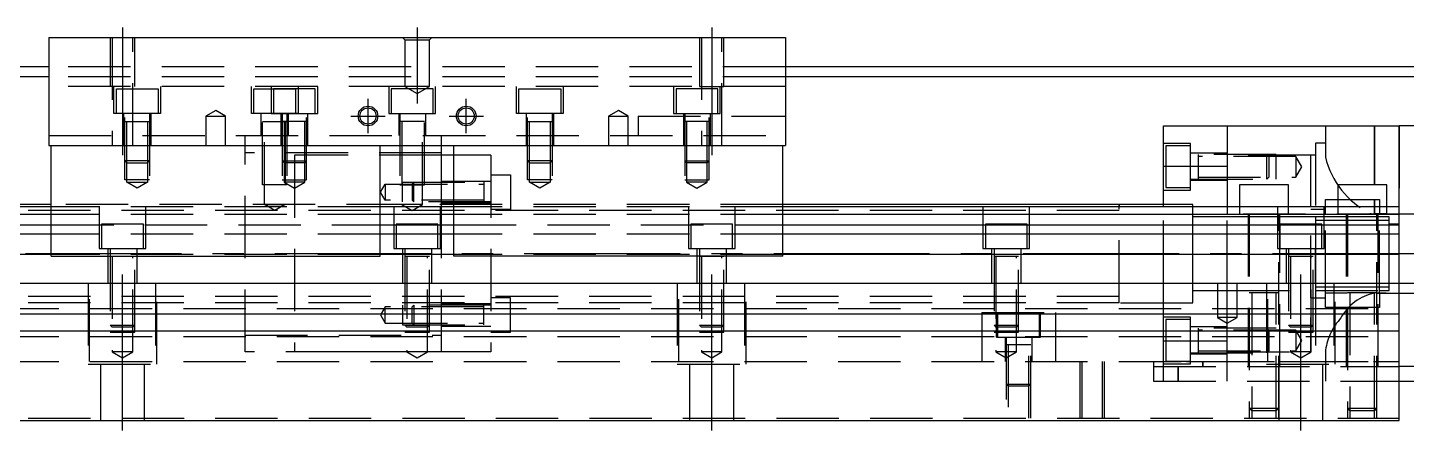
# Model space of a CAD drawing. Extents: x -15 to 642, y -287 to 112.
# Drawn here: x 137.7 to 418.5, y -248.6 to -166.6 of the extents above; entities that cross this region are included whole.
import ezdxf

# ---------------------------------------------------------------- set-up
doc = ezdxf.new("R2010")
doc.units = 0
doc.linetypes.add('CENTER', pattern=[50.8, 31.75, -6.35, 6.35, -6.35])
doc.linetypes.add('DASHED', pattern=[19.05, 12.7, -6.35])
doc.layers.get('0').update_dxf_attribs({"linetype": 'CONTINUOUS'})
doc.layers.add('CENTER', color=1, linetype='CENTER')

msp = doc.modelspace()

# ---------------------------------------------------------------- linework, layer by layer
at = {"color": 7, "linetype": 'CONTINUOUS'}
for p, q in [((142, -168.55), (142, -190.55)), ((142, -168.55), (292, -168.55)), ((292, -168.55), (292, -190.55)), ((142, -174.55), (3, -174.55)), ((142, -176.55), (11, -176.55)), ((431, -174.55), (292, -174.55)), ((423, -176.55), (292, -176.55)), ((369, -186.55), (382, -186.55)), ((369, -194.76658), (369, -186.55)), ((382, -186.55), (417, -186.55)), ((382, -186.55), (382, -203.05)), ((417, -203.05), (417, -186.55)), ((427, -186.55), (417, -186.55)), ((142, -190.55), (292, -190.55)), ((142.5, -213.05), (142.5, -190.55)), ((209.5, -213.05), (209.5, -190.55)), ((222, -203.05), (222, -190.55)), ((224.5, -213.05), (224.5, -190.55)), ((291.5, -213.05), (291.5, -190.55)), ((224.5, -192.55), (222, -192.55)), ((222, -203.05), (222, -192.55)), ((369, -194.76658), (382, -194.76658)), ((369, -203.05), (369, -194.76658)), ((394.5, -198.55), (384.5, -198.55)), ((384.5, -198.55), (384.5, -203.05)), ((394.5, -203.05), (394.5, -198.55)), ((414.5, -198.55), (404.5, -198.55)), ((404.5, -198.55), (404.5, -203.05)), ((414.5, -203.05), (414.5, -198.55)), ((142.5, -203.05), (17, -203.05)), ((142.5, -204.589608), (17, -204.589608)), ((142.5, -202.55), (45, -202.55)), ((224.5, -203.05), (209.5, -203.05)), ((224.5, -204.589608), (209.5, -204.589608)), ((360, -202.55), (291.5, -202.55)), ((417, -203.05), (291.5, -203.05)), ((417, -204.589608), (291.5, -204.589608)), ((360, -202.55), (359.995, -202.55)), ((360, -202.549994), (360, -203.05)), ((360, -202.549994), (360, -203.05)), ((360, -202.550502), (360, -202.55)), ((369, -202.55), (360, -202.55)), ((360.005, -202.55), (360, -202.55)), ((360, -203.047168), (360, -202.550502)), ((417, -246.55), (417, -203.05)), ((427, -204.55), (417, -204.55)), ((17, -206.710392), (142.5, -206.710392)), ((209.5, -206.710392), (224.5, -206.710392)), ((291.5, -206.710392), (417, -206.710392)), ((400, -205.049994), (400, -220.050006)), ((402, -205.8), (400, -205.8)), ((406.5, -205.8), (402, -205.8)), ((412.5, -205.8), (406.5, -205.8)), ((413, -205.8), (412.5, -205.8)), ((415, -205.8), (413, -205.8)), ((142.5, -208.620532), (17, -208.620532)), ((224.5, -208.620532), (209.5, -208.620532)), ((417, -208.620532), (291.5, -208.620532)), ((142.5, -212.731934), (17, -212.731934)), ((142.5, -213.05), (209.5, -213.05)), ((224.5, -212.731934), (209.5, -212.731934)), ((291.5, -213.05), (224.5, -213.05)), ((417, -212.731934), (291.5, -212.731934)), ((400, -212.55), (400, -220.050006)), ((17, -218.55), (417, -218.55)), ((400, -219.3), (415, -219.3)), ((17, -224.85), (417, -224.85)), ((17, -228.25), (417, -228.25)), ((427, -235.55), (417, -235.55)), ((417, -238.55), (427, -238.55)), ((17, -246.55), (417, -246.55))]:
    msp.add_line(p, q, dxfattribs=at)
at = {"color": 3, "linetype": 'DASHED'}
for p, q in [((154.500006, -168.55), (154.500006, -178.55)), ((154.9, -168.55), (154.9, -190.55)), ((159.1, -190.55), (159.1, -168.55)), ((159.499994, -178.55), (159.499994, -168.55)), ((214.5, -169.05), (214, -168.55)), ((214.5, -169.05), (214.5, -178.55)), ((214.5, -169.05), (219.5, -169.05)), ((219.5, -169.05), (220, -168.55)), ((219.5, -178.55), (219.5, -169.05)), ((274.500006, -168.55), (274.500006, -178.55)), ((274.9, -168.55), (274.9, -190.55)), ((279.1, -190.55), (279.1, -168.55)), ((279.499994, -178.55), (279.499994, -168.55)), ((292, -174.55), (142, -174.55)), ((292, -176.55), (142, -176.55)), ((292, -178.55), (142, -178.55)), ((155.25, -184.05), (155.25, -178.55)), ((155.75, -179.05), (164.25, -179.05)), ((155.75, -184.05), (155.75, -179.05)), ((164.25, -179.05), (164.25, -184.05)), ((164.75, -178.55), (164.75, -184.05)), ((183.25, -184.05), (183.25, -178.55)), ((183.75, -179.05), (192.25, -179.05)), ((183.75, -184.05), (183.75, -179.05)), ((187.25, -178.55), (187.25, -184.05)), ((196.25, -179.05), (187.75, -179.05)), ((187.75, -179.05), (187.75, -184.05)), ((192.25, -179.05), (192.25, -184.05)), ((192.75, -178.55), (192.75, -184.05)), ((196.25, -184.05), (196.25, -179.05)), ((196.75, -184.05), (196.75, -178.55)), ((211.25, -178.55), (211.25, -184.05)), ((220.25, -179.05), (211.75, -179.05)), ((211.75, -179.05), (211.75, -184.05)), ((219.5, -178.55), (214.5, -178.55)), ((214.5, -178.55), (217, -179.993376)), ((217, -179.993376), (219.5, -178.55)), ((220.25, -184.05), (220.25, -179.05)), ((220.75, -184.05), (220.75, -178.55)), ((237.25, -184.05), (237.25, -178.55)), ((237.75, -179.05), (246.25, -179.05)), ((237.75, -184.05), (237.75, -179.05)), ((246.25, -179.05), (246.25, -184.05)), ((246.75, -178.55), (246.75, -184.05)), ((269.25, -178.55), (269.25, -184.05)), ((278.25, -179.05), (269.75, -179.05)), ((269.75, -179.05), (269.75, -184.05)), ((274.500006, -178.55), (279.499994, -178.55)), ((278.25, -184.05), (278.25, -179.05)), ((278.75, -184.05), (278.75, -178.55)), ((164.75, -184.05), (155.25, -184.05)), ((157.25, -190.55), (157.25, -184.05)), ((157.500006, -197.55), (157.499992, -184.05)), ((162.500008, -184.05), (162.499994, -197.55)), ((162.75, -184.05), (162.75, -190.55)), ((176, -183.3953), (174, -184.55)), ((174, -184.55), (176, -184.55)), ((174, -184.55), (174, -190.55)), ((178, -184.55), (176, -183.3953)), ((176, -184.55), (178, -184.55)), ((178, -190.55), (178, -184.55)), ((192.75, -184.05), (183.25, -184.05)), ((185.25, -188.55), (185.25, -184.05)), ((185.500006, -198.55), (185.499994, -184.05)), ((187.25, -184.05), (196.75, -184.05)), ((189.25, -184.05), (189.25, -190.55)), ((189.499992, -184.05), (189.500006, -197.55)), ((190.500006, -184.05), (190.499994, -198.55)), ((190.75, -184.05), (190.75, -188.55)), ((194.499994, -197.55), (194.500008, -184.05)), ((194.75, -190.55), (194.75, -184.05)), ((211.25, -184.05), (220.75, -184.05)), ((213.25, -184.05), (213.25, -188.55)), ((213.499994, -184.05), (213.500006, -198.55)), ((218.499994, -198.55), (218.500006, -184.05)), ((218.75, -188.55), (218.75, -184.05)), ((246.75, -184.05), (237.25, -184.05)), ((239.25, -190.55), (239.25, -184.05)), ((239.500006, -197.55), (239.499992, -184.05)), ((244.500008, -184.05), (244.499994, -197.55)), ((244.75, -184.05), (244.75, -190.55)), ((258, -183.3953), (256, -184.55)), ((256, -184.55), (258, -184.55)), ((256, -184.55), (256, -190.55)), ((260, -184.55), (258, -183.3953)), ((258, -184.55), (260, -184.55)), ((260, -190.55), (260, -184.55)), ((262, -184.55), (292, -184.55)), ((262, -184.55), (262, -188.55)), ((269.25, -184.05), (278.75, -184.05)), ((271.25, -184.05), (271.25, -190.55)), ((271.499992, -184.05), (271.500006, -197.55)), ((276.499994, -197.55), (276.500008, -184.05)), ((276.75, -190.55), (276.75, -184.05)), ((157.499994, -185.65), (162.500006, -185.65)), ((157.9, -198.05), (157.9, -185.65)), ((162.1, -185.65), (162.1, -198.05)), ((185.499995, -185.65), (190.500005, -185.65)), ((185.9, -202.55), (185.9, -185.65)), ((194.500006, -185.65), (189.499994, -185.65)), ((189.9, -185.65), (189.9, -198.05)), ((190.1, -185.65), (190.1, -202.55)), ((194.1, -198.05), (194.1, -185.65)), ((218.500005, -185.65), (213.499995, -185.65)), ((213.9, -185.65), (213.9, -202.55)), ((218.1, -202.55), (218.1, -185.65)), ((239.499994, -185.65), (244.500006, -185.65)), ((239.9, -198.05), (239.9, -185.65)), ((244.1, -185.65), (244.1, -198.05)), ((276.500006, -185.65), (271.499994, -185.65)), ((271.9, -185.65), (271.9, -198.05)), ((276.1, -198.05), (276.1, -185.65)), ((402, -186.55), (402, -192.922214)), ((412, -198.55), (412, -186.55)), ((412, -186.55), (412, -198.55)), ((417, -186.55), (417, -203.05)), ((142, -188.55), (292, -188.55)), ((182, -190.55), (182, -188.55)), ((182, -232.55), (182, -190.55)), ((222, -190.55), (222, -188.55)), ((374.5, -190.12233), (369, -190.12233)), ((369.5, -190.62233), (369.5, -194.87233)), ((374.5, -190.62233), (369.5, -190.62233)), ((374.5, -199.62233), (374.5, -190.12233)), ((400, -190.05), (400, -211.55)), ((402, -190.05), (400, -190.05)), ((162.5, -193.65), (157.5, -193.65)), ((157.9, -194.05), (157.5, -193.65)), ((162.5, -193.65), (162.1, -194.05)), ((222, -192.05), (182, -192.05)), ((189.5, -193.65), (194.5, -193.65)), ((189.5, -193.65), (189.9, -194.05)), ((192, -192.55), (192, -232.55)), ((222, -192.55), (192, -192.55)), ((194.1, -194.05), (194.5, -193.65)), ((232, -192.55), (224.5, -192.55)), ((232, -192.55), (232, -232.55)), ((244.5, -193.65), (239.5, -193.65)), ((239.9, -194.05), (239.5, -193.65)), ((244.5, -193.65), (244.1, -194.05)), ((271.5, -193.65), (276.5, -193.65)), ((271.5, -193.65), (271.9, -194.05)), ((276.1, -194.05), (276.5, -193.65)), ((382, -192.12233), (374.5, -192.12233)), ((392, -192.372336), (374.5, -192.372336)), ((376.1, -192.372326), (376.1, -197.372336)), ((396, -192.77233), (376.1, -192.77233)), ((399, -192.55), (382, -192.55)), ((390.1, -194.87233), (390.1, -192.37233)), ((390.5, -192.77233), (390.1, -192.37233)), ((390.5, -192.77233), (390.5, -194.87233)), ((392, -197.372326), (392, -192.372336)), ((396, -192.77233), (396, -194.87233)), ((397.212436, -194.87233), (396, -192.77233)), ((399, -203.05), (399, -192.55)), ((400, -192.55), (399, -192.55)), ((157.9, -194.05), (162.1, -194.05)), ((194.1, -194.05), (189.9, -194.05)), ((232, -196.55), (236, -196.55)), ((236, -196.55), (236, -196.85)), ((239.9, -194.05), (244.1, -194.05)), ((276.1, -194.05), (271.9, -194.05)), ((369.5, -194.87233), (369.5, -199.12233)), ((390.1, -197.37233), (390.1, -194.87233)), ((390.5, -194.87233), (390.5, -196.97233)), ((396, -194.87233), (396, -196.97233)), ((396, -196.97233), (397.212436, -194.87233)), ((162.499994, -197.55), (157.500006, -197.55)), ((157.9, -198.05), (162.1, -198.05)), ((160, -199.262436), (157.9, -198.05)), ((162.1, -198.05), (160, -199.262436)), ((190.499994, -198.55), (185.500006, -198.55)), ((189.500006, -197.55), (194.499994, -197.55)), ((194.1, -198.05), (189.9, -198.05)), ((189.9, -198.05), (192, -199.262436)), ((192, -199.262436), (194.1, -198.05)), ((209.547372, -200.05), (210.5, -198.4)), ((210.5, -198.4), (210.5, -201.7)), ((210.5, -198.4), (230.6, -198.4)), ((213.500006, -198.55), (218.499994, -198.55)), ((214, -200.25), (214, -198.050006)), ((214, -198.050006), (232, -198.050006)), ((216, -198.4), (216.35, -198.05)), ((216, -198.4), (216, -200.25)), ((216.35, -200.25), (216.35, -198.05)), ((222, -197.8), (232, -197.8)), ((230.6, -198.049994), (230.6, -202.050006)), ((236, -196.85), (236, -200.25)), ((244.499994, -197.55), (239.500006, -197.55)), ((239.9, -198.05), (244.1, -198.05)), ((242, -199.262436), (239.9, -198.05)), ((244.1, -198.05), (242, -199.262436)), ((271.500006, -197.55), (276.499994, -197.55)), ((276.1, -198.05), (271.9, -198.05)), ((271.9, -198.05), (274, -199.262436)), ((274, -199.262436), (276.1, -198.05)), ((369.5, -199.12233), (374.5, -199.12233)), ((374.5, -197.372326), (392, -197.372326)), ((374.5, -197.62233), (382, -197.62233)), ((376.1, -196.97233), (396, -196.97233)), ((390.1, -197.37233), (390.5, -196.97233)), ((210.5, -201.7), (209.547372, -200.05)), ((230.6, -201.7), (210.5, -201.7)), ((214, -202.049994), (214, -200.25)), ((232, -202.049994), (214, -202.049994)), ((216, -200.25), (216, -201.7)), ((216.35, -202.05), (216, -201.7)), ((216.35, -202.05), (216.35, -200.25)), ((236, -200.25), (236, -203.55)), ((369, -199.62233), (374.5, -199.62233)), ((402, -201.55), (404.5, -201.55)), ((402, -203.05), (402, -201.55)), ((404.5, -201.55), (407, -201.55)), ((407, -201.55), (409.5, -201.55)), ((409.5, -201.55), (412, -201.55)), ((412, -201.55), (413, -201.55)), ((412, -204.472252), (412, -201.55)), ((412, -201.55), (412, -203.05)), ((413, -201.55), (413, -203.05)), ((360, -203.8), (42, -203.8)), ((291.5, -202.55), (142.5, -202.55)), ((209.5, -203.05), (142.5, -203.05)), ((209.5, -204.589608), (142.5, -204.589608)), ((152.25, -203.05), (152.25, -211.55)), ((161.75, -211.55), (161.75, -203.05)), ((185.9, -202.55), (190.1, -202.55)), ((188, -203.762436), (185.9, -202.55)), ((190.1, -202.55), (188, -203.762436)), ((212.25, -203.05), (212.25, -211.55)), ((218.1, -202.55), (213.9, -202.55)), ((213.9, -202.55), (216, -203.762436)), ((216, -203.762436), (218.1, -202.55)), ((221.75, -211.55), (221.75, -203.05)), ((232, -202.3), (222, -202.3)), ((222, -232.55), (222, -203.05)), ((222, -232.55), (222, -203.05)), ((291.5, -203.05), (224.5, -203.05)), ((291.5, -204.589608), (224.5, -204.589608)), ((236, -203.55), (232, -203.55)), ((272.25, -203.05), (272.25, -211.55)), ((281.75, -211.55), (281.75, -203.05)), ((332.25, -203.05), (332.25, -211.55)), ((341.75, -211.55), (341.75, -203.05)), ((360, -222.55), (360, -203.05)), ((375, -202.55), (369, -202.55)), ((369, -218.55), (369, -203.05)), ((375, -203.05), (375, -202.55)), ((375, -212.55), (375, -203.05)), ((382, -203.05), (382, -204.55)), ((417, -204.55), (382, -204.55)), ((382, -218.55), (382, -204.55)), ((384.5, -203.05), (384.5, -204.55)), ((386.25, -204.55), (386.25, -235.55)), ((386.499923, -204.55), (386.500006, -246.05)), ((392.25, -203.05), (392.25, -211.55)), ((392.499994, -246.05), (392.500077, -204.55)), ((392.75, -206.55), (392.75, -204.55)), ((394.5, -204.55), (394.5, -203.05)), ((399, -221.55), (399, -203.05)), ((402, -203.55), (399, -203.55)), ((401.75, -211.55), (401.75, -203.05)), ((402, -204.55), (402, -203.05)), ((402, -220.55), (402, -204.55)), ((404.5, -203.05), (404.5, -204.55)), ((406.25, -204.55), (406.25, -235.55)), ((406.499923, -204.55), (406.500006, -246.05)), ((411.072778, -204.361004), (411.307618, -204.410138)), ((411.307618, -204.410138), (411.652252, -204.456468)), ((411.652252, -204.456468), (412, -204.472252)), ((412, -203.05), (412, -204.472252)), ((412, -204.472252), (413, -204.472252)), ((452.5, -204.472252), (412, -204.472252)), ((412.499994, -246.05), (412.500077, -204.55)), ((412.75, -235.55), (412.75, -204.55)), ((413, -203.05), (413, -204.55)), ((413, -204.472252), (414.5, -204.472252)), ((413, -220.55), (413, -204.55)), ((414.5, -204.55), (414.5, -203.05)), ((414.5, -204.472252), (417, -204.472252)), ((417, -204.472252), (427, -204.472252)), ((142.5, -206.710392), (209.5, -206.710392)), ((161.25, -206.55), (152.75, -206.55)), ((152.75, -206.55), (152.75, -211.55)), ((161.25, -211.55), (161.25, -206.55)), ((221.25, -206.55), (212.75, -206.55)), ((212.75, -206.55), (212.75, -211.55)), ((221.25, -211.55), (221.25, -206.55)), ((224.5, -206.710392), (291.5, -206.710392)), ((281.25, -206.55), (272.75, -206.55)), ((272.75, -206.55), (272.75, -211.55)), ((281.25, -211.55), (281.25, -206.55)), ((341.25, -206.55), (332.75, -206.55)), ((332.75, -206.55), (332.75, -211.55)), ((341.25, -211.55), (341.25, -206.55)), ((382, -205.05), (375, -205.05)), ((386.5, -205.05), (382, -205.05)), ((392.5, -205.05), (386.5, -205.05)), ((399, -205.05), (392.5, -205.05)), ((392.75, -235.55), (392.75, -206.55)), ((401.25, -206.55), (392.75, -206.55)), ((392.75, -206.55), (392.75, -211.55)), ((400, -205.05), (399, -205.05)), ((400, -205.05), (399.995, -205.05)), ((400.005, -205.05), (400, -205.05)), ((402, -205.05), (400, -205.05)), ((401.25, -211.55), (401.25, -206.55)), ((406.5, -205.05), (402, -205.05)), ((412.5, -205.05), (406.5, -205.05)), ((413, -205.05), (412.5, -205.05)), ((415, -205.05), (413, -205.05)), ((415, -212.55), (415, -205.05)), ((417, -206.55), (415, -206.55)), ((435, -206.55), (417, -206.55)), ((209.5, -208.620532), (142.5, -208.620532)), ((291.5, -208.620532), (224.5, -208.620532)), ((209.5, -212.731934), (142.5, -212.731934)), ((152.25, -211.55), (161.75, -211.55)), ((154, -211.55), (154, -218.55)), ((159.500006, -213.15), (154.499994, -213.15)), ((154.500006, -211.55), (154.500006, -228.55)), ((154.9, -213.15), (154.9, -232.55)), ((159.1, -232.55), (159.1, -213.15)), ((159.499994, -228.55), (159.499994, -211.55)), ((160, -218.55), (160, -211.55)), ((212.25, -211.55), (221.75, -211.55)), ((214, -211.55), (214, -218.55)), ((219.500006, -213.15), (214.499994, -213.15)), ((214.500006, -211.55), (214.500006, -228.55)), ((214.9, -213.15), (214.9, -232.55)), ((219.1, -232.55), (219.1, -213.15)), ((219.499994, -228.55), (219.499994, -211.55)), ((220, -218.55), (220, -211.55)), ((291.5, -212.731934), (224.5, -212.731934)), ((272.25, -211.55), (281.75, -211.55)), ((274, -211.55), (274, -218.55)), ((279.500006, -213.15), (274.499994, -213.15)), ((274.500006, -211.55), (274.500006, -228.55)), ((274.9, -213.15), (274.9, -232.55)), ((279.1, -232.55), (279.1, -213.15)), ((279.499994, -228.55), (279.499994, -211.55)), ((280, -218.55), (280, -211.55)), ((332.25, -211.55), (341.75, -211.55)), ((334, -211.55), (334, -218.55)), ((339.500006, -213.15), (334.499994, -213.15)), ((334.500006, -211.55), (334.500006, -228.55)), ((334.9, -213.15), (334.9, -232.55)), ((339.1, -232.55), (339.1, -213.15)), ((339.499994, -228.55), (339.499994, -211.55)), ((340, -218.55), (340, -211.55)), ((375, -218.55), (375, -212.55)), ((392.25, -211.55), (401.75, -211.55)), ((394, -211.55), (394, -218.55)), ((399.500006, -213.15), (394.499994, -213.15)), ((394.500006, -211.55), (394.500006, -228.55)), ((394.9, -213.15), (394.9, -232.55)), ((399.1, -232.55), (399.1, -213.15)), ((399.499994, -228.55), (399.499994, -211.55)), ((400, -218.55), (400, -211.55)), ((400, -218.55), (400, -211.55)), ((415, -220.05), (415, -212.55)), ((150, -218.55), (150, -235.05)), ((150.291796, -234.55), (150.291796, -218.55)), ((163.708204, -218.55), (163.708204, -234.55)), ((164, -235.05), (164, -218.55)), ((270, -218.55), (270, -235.05)), ((270.291796, -234.55), (270.291796, -218.55)), ((283.708204, -218.55), (283.708204, -234.55)), ((284, -235.05), (284, -218.55)), ((369, -224.85), (369, -218.55)), ((375, -222.55), (375, -218.55)), ((380, -218.55), (380, -225.55)), ((382, -224.85), (382, -218.55)), ((384, -225.55), (384, -218.55)), ((390, -218.55), (390, -235.05)), ((390.291796, -234.55), (390.291796, -218.55)), ((399.499994, -224.85), (399.499994, -218.55)), ((400, -218.55), (400, -235.05)), ((403.708204, -218.55), (403.708204, -234.55)), ((404, -235.05), (404, -218.55)), ((417, -218.55), (435, -218.55)), ((360, -221.3), (42, -221.3)), ((236, -221.55), (232, -221.55)), ((236, -224.85), (236, -221.55)), ((375, -220.05), (382, -220.05)), ((382, -220.05), (400.005, -220.05)), ((392.500006, -220.55), (386.499994, -220.55)), ((387, -220.55), (387, -246.05)), ((392, -246.05), (392, -220.55)), ((399, -221.55), (402, -221.55)), ((399.995, -220.05), (413, -220.05)), ((400.005, -220.05), (413, -220.05)), ((402, -220.55), (406.39999, -220.55)), ((402, -223.55), (402, -220.55)), ((412.500006, -220.55), (406.499994, -220.55)), ((407, -220.55), (407, -246.05)), ((412, -246.05), (412, -220.55)), ((452.5, -220.627748), (412.562908, -220.627748)), ((412.562908, -220.627748), (452.5, -220.627748)), ((412.60001, -220.55), (413, -220.55)), ((413, -220.05), (415, -220.05)), ((413, -220.55), (413, -223.55)), ((17, -223.7), (417, -223.7)), ((360, -222.55), (42, -222.55)), ((210.5, -223.4), (209.547372, -225.05)), ((210.5, -226.7), (210.5, -223.4)), ((230.6, -223.4), (210.5, -223.4)), ((214, -223.050006), (214, -224.85)), ((232, -223.050006), (214, -223.050006)), ((216.35, -223.05), (216, -223.4)), ((216, -224.85), (216, -223.4)), ((216.35, -223.05), (216.35, -224.85)), ((232, -222.8), (222, -222.8)), ((230.6, -227.050006), (230.6, -223.049994)), ((332, -224.55), (332, -234.55)), ((332, -224.55), (347, -224.55)), ((335, -229.55), (335, -224.55)), ((335.25, -229.55), (335.25, -224.55)), ((343.75, -229.55), (343.75, -224.55)), ((344, -229.55), (344, -224.55)), ((347, -224.55), (347, -234.55)), ((360.291796, -222.55), (369, -222.55)), ((369, -222.55), (373.708204, -222.55)), ((373.708204, -222.55), (375, -222.55)), ((413, -223.55), (402, -223.55)), ((154.5, -227.15), (159.5, -227.15)), ((154.5, -227.15), (154.9, -227.55)), ((159.1, -227.55), (159.5, -227.15)), ((209.547372, -225.05), (210.5, -226.7)), ((210.5, -226.7), (230.6, -226.7)), ((214, -224.85), (214, -227.049994)), ((214, -227.049994), (232, -227.049994)), ((214.5, -227.15), (219.5, -227.15)), ((214.5, -227.15), (214.9, -227.55)), ((216, -226.7), (216, -224.85)), ((216, -226.7), (216.35, -227.05)), ((216.35, -224.85), (216.35, -227.05)), ((219.1, -227.55), (219.5, -227.15)), ((222, -227.3), (232, -227.3)), ((236, -228.25), (236, -224.85)), ((274.5, -227.15), (279.5, -227.15)), ((274.5, -227.15), (274.9, -227.55)), ((279.1, -227.55), (279.5, -227.15)), ((334.5, -227.15), (339.5, -227.15)), ((334.5, -227.15), (334.9, -227.55)), ((339.1, -227.55), (339.5, -227.15)), ((369, -228.25), (369, -224.85)), ((374.5, -225.47767), (369, -225.47767)), ((369.5, -225.97767), (369.5, -228.25)), ((373.708204, -225.97767), (369.5, -225.97767)), ((374.5, -225.97767), (373.708204, -225.97767)), ((374.5, -234.97767), (374.5, -225.47767)), ((382, -227.47767), (374.5, -227.47767)), ((384, -225.55), (380, -225.55)), ((380, -225.55), (382, -226.7047)), ((382, -228.25), (382, -224.85)), ((382, -226.7047), (384, -225.55)), ((394.5, -227.15), (399.5, -227.15)), ((394.5, -227.15), (394.9, -227.55)), ((399, -227.55), (399, -225.55)), ((399.1, -227.55), (399.5, -227.15)), ((17, -229.4), (417, -229.4)), ((154.500006, -228.55), (159.499994, -228.55)), ((159.1, -227.55), (154.9, -227.55)), ((182, -229.17077), (222, -229.17077)), ((214.500006, -228.55), (219.499994, -228.55)), ((219.1, -227.55), (214.9, -227.55)), ((232, -228.55), (236, -228.55)), ((236, -228.55), (236, -228.25)), ((274.500006, -228.55), (279.499994, -228.55)), ((279.1, -227.55), (274.9, -227.55)), ((334.500006, -228.55), (339.499994, -228.55)), ((339.1, -227.55), (334.9, -227.55)), ((335, -229.55), (344, -229.55)), ((336.75, -229.55), (336.75, -234.55)), ((336.999996, -229.55), (337.000006, -246.05)), ((341.999994, -246.05), (342.000004, -229.55)), ((342.25, -234.55), (342.25, -229.55)), ((369, -230.33342), (369, -228.25)), ((369.5, -228.25), (369.5, -230.22767)), ((369.5, -230.22767), (369.5, -234.47767)), ((392, -227.727674), (374.5, -227.727674)), ((376.1, -227.727664), (376.1, -232.727674)), ((396, -228.12767), (376.1, -228.12767)), ((382, -235.55), (382, -228.25)), ((390.1, -228.25), (390.1, -227.72767)), ((390.5, -228.12767), (390.1, -227.72767)), ((390.1, -230.22767), (390.1, -228.25)), ((390.1, -232.72767), (390.1, -230.22767)), ((390.5, -228.12767), (390.5, -228.25)), ((390.5, -228.25), (390.5, -230.22767)), ((390.5, -230.22767), (390.5, -232.32767)), ((394.500006, -228.55), (399.499994, -228.55)), ((399.1, -227.55), (394.9, -227.55)), ((396, -228.12767), (396, -230.22767)), ((397.212436, -230.22767), (396, -228.12767)), ((396, -230.22767), (396, -232.32767)), ((396, -232.32767), (397.212436, -230.22767)), ((399, -228.25), (399, -227.55)), ((399, -228.55), (399, -228.25)), ((399, -232.55), (399, -228.55)), ((159.1, -232.55), (154.9, -232.55)), ((154.9, -232.55), (157, -233.762436)), ((157, -233.762436), (159.1, -232.55)), ((222, -232.55), (182, -232.55)), ((232, -232.55), (192, -232.55)), ((219.1, -232.55), (214.9, -232.55)), ((214.9, -232.55), (217, -233.762436)), ((217, -233.762436), (219.1, -232.55)), ((279.1, -232.55), (274.9, -232.55)), ((274.9, -232.55), (277, -233.762436)), ((277, -233.762436), (279.1, -232.55)), ((339.1, -232.55), (334.9, -232.55)), ((334.9, -232.55), (337, -233.762436)), ((342.000006, -231.15), (336.999994, -231.15)), ((342.000006, -231.15), (336.999994, -231.15)), ((337, -233.762436), (339.1, -232.55)), ((337.4, -231.15), (337.4, -246.05)), ((341.6, -246.05), (341.6, -231.15)), ((369, -230.33342), (373.708204, -230.33342)), ((369, -234.55), (369, -230.33342)), ((373.708204, -230.33342), (382, -230.33342)), ((374.5, -232.727664), (392, -232.727664)), ((374.5, -232.97767), (382, -232.97767)), ((376.1, -232.32767), (396, -232.32767)), ((382, -232.55), (400, -232.55)), ((390.1, -232.72767), (390.5, -232.32767)), ((399.1, -232.55), (394.9, -232.55)), ((394.9, -232.55), (397, -233.762436)), ((397, -233.762436), (399.1, -232.55)), ((402, -232.177786), (402, -238.55)), ((17, -234.55), (417, -234.55)), ((150, -235.05), (164, -235.05)), ((152.5, -235.05), (152.5, -246.55)), ((161.5, -246.55), (161.5, -235.05)), ((270, -235.05), (284, -235.05)), ((272.5, -235.05), (272.5, -246.55)), ((281.5, -246.55), (281.5, -235.05)), ((352.000006, -234.55), (352.000006, -246.05)), ((352.4, -234.55), (352.4, -246.05)), ((356.6, -246.05), (356.6, -234.55)), ((356.999994, -246.05), (356.999994, -234.55)), ((367, -234.55), (367, -235.55)), ((367, -235.55), (417, -235.55)), ((367, -235.55), (367, -238.55)), ((369, -238.55), (369, -234.55)), ((369, -234.97767), (374.5, -234.97767)), ((369.5, -234.47767), (373.708204, -234.47767)), ((372, -238.55), (372, -235.55)), ((372, -235.55), (372, -238.55)), ((373.708204, -234.47767), (374.5, -234.47767)), ((373.708204, -234.55), (417, -234.55)), ((377, -235.55), (377, -234.55)), ((377, -234.55), (377, -235.55)), ((382, -238.55), (382, -235.55)), ((390, -235.05), (404, -235.05)), ((392.5, -235.05), (392.5, -246.55)), ((400, -235.05), (402, -235.05)), ((401.5, -246.55), (401.5, -235.05)), ((367, -238.55), (417, -238.55)), ((337, -239.15), (342, -239.15)), ((337, -239.15), (337.4, -239.55)), ((341.6, -239.55), (337.4, -239.55)), ((341.6, -239.55), (342, -239.15)), ((386.5, -244.05), (392.5, -244.05)), ((386.5, -244.05), (387, -244.55)), ((392, -244.55), (392.5, -244.05)), ((406.5, -244.05), (412.5, -244.05)), ((406.5, -244.05), (407, -244.55)), ((412, -244.55), (412.5, -244.05)), ((23.499992, -246.05), (417, -246.05)), ((392, -244.55), (387, -244.55)), ((412, -244.55), (407, -244.55))]:
    msp.add_line(p, q, dxfattribs=at)
at = {"color": 3, "linetype": 'CONTINUOUS'}
for centre in [(207, -184.55), (227, -184.55)]:
    msp.add_circle(centre, 2, dxfattribs=at)
at = {"color": 7, "linetype": 'CONTINUOUS'}
for centre in [(207, -184.55), (227, -184.55)]:
    msp.add_circle(centre, 1.65, dxfattribs=at)
at = {"color": 3, "linetype": 'DASHED'}
for centre, radius, start, end in [((419.0613, -188.707365), 17.574211, 193.87659517, 242.96341554), ((413.823107, -230.284309), 9.827151, 100.6912945, 151.88008694), ((414.917859, -234.399752), 13.107563, 138.13815045, 170.240215)]:
    msp.add_arc(centre, radius, start, end, dxfattribs=at)
at = {"layer": 'CENTER', "color": 1, "linetype": 'CENTER'}
for p, q in [((157, -166.55), (157, -192.55)), ((217, -166.55), (217, -181.993376)), ((277, -166.55), (277, -192.55)), ((207, -188.05), (207, -181.05)), ((227, -188.05), (227, -181.05)), ((203.5, -184.55), (210.5, -184.55)), ((223.5, -184.55), (230.5, -184.55)), ((-15.168461, -212.55), (484.454308, -212.55)), ((157, -248.55), (157, -216.55)), ((277, -248.55), (277, -216.55)), ((397, -248.55), (397, -216.55))]:
    msp.add_line(p, q, dxfattribs=at)

doc.saveas('drawing.dxf')
